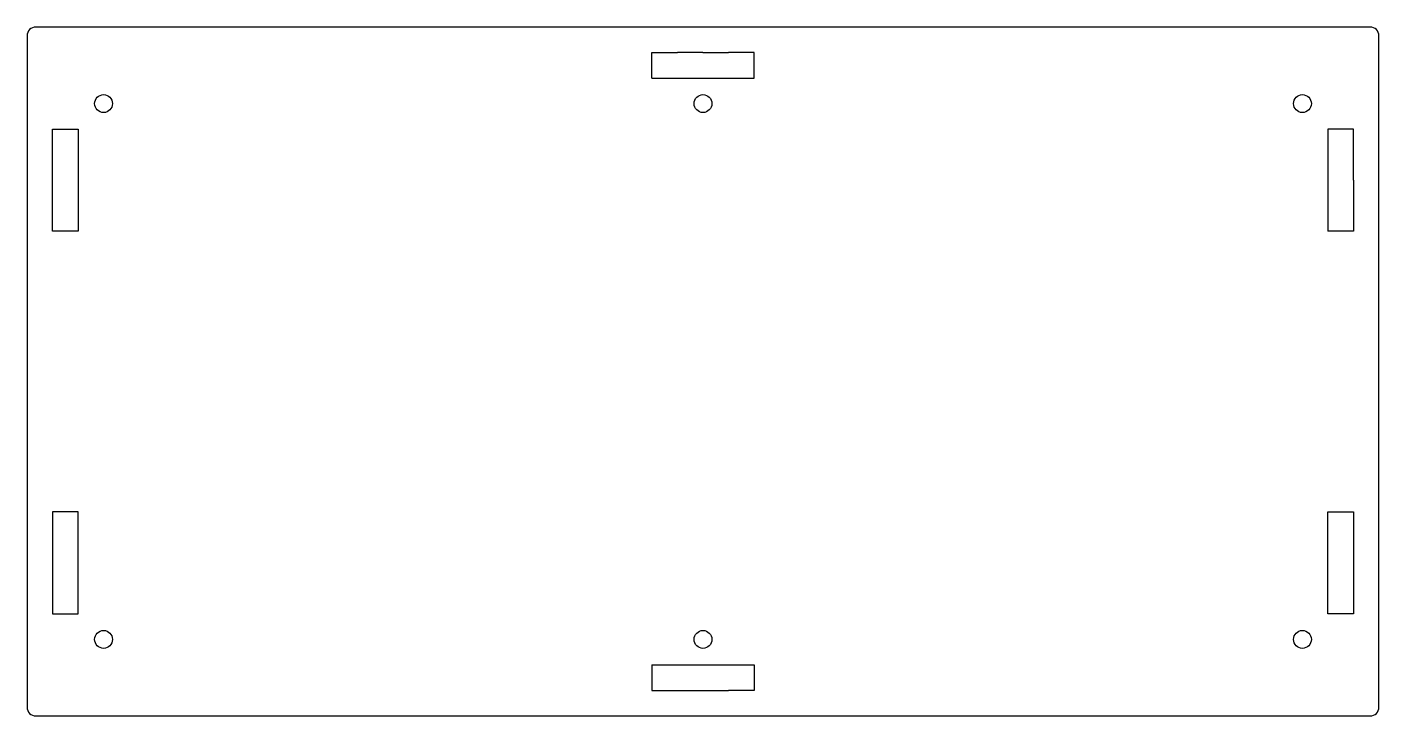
# Model space of a CAD drawing. Extents: x -15 to 250, y -15 to 120.
import ezdxf

# ---------------------------------------------------------------- set-up
doc = ezdxf.new("R2010")
doc.units = 0
doc.layers.get('0').update_dxf_attribs({"color": 253, "linetype": 'CONTINUOUS'})

msp = doc.modelspace()

# ---------------------------------------------------------------- linework, layer by layer
for p, q in [((248.25, 120), (-13.25, 120)), ((-15, 118.25), (-15, -13.25)), ((250, -13.25), (250, 118.25)), ((107.5, 110), (107.5, 115)), ((107.5, 115), (112.5, 115)), ((117.5, 115), (112.5, 115)), ((117.5, 115), (122.5, 115)), ((127.5, 115), (122.5, 115)), ((127.5, 110), (127.5, 115)), ((107.5, 110), (127.5, 110)), ((-10, 80), (-10, 100)), ((-10, 100), (-5, 100)), ((-5, 100), (-5, 80)), ((245, 100), (240, 100)), ((240, 100), (240, 80)), ((245, 90), (245, 100)), ((245, 90), (245, 80)), ((-5, 80), (-10, 80)), ((245, 80), (240, 80)), ((-5, 25), (-10, 25)), ((-10, 25), (-10, 5)), ((-5, 5), (-5, 25)), ((240, 5), (240, 25)), ((240, 25), (245, 25)), ((245, 25), (245, 5)), ((-10, 5), (-5, 5)), ((245, 5), (240, 5)), ((107.5, -5), (107.5, -10)), ((107.5, -5), (127.5, -5)), ((127.5, -5), (127.5, -10)), ((107.5, -10), (112.5, -10)), ((112.5, -10), (117.5, -10)), ((117.5, -10), (122.5, -10)), ((127.5, -10), (122.5, -10)), ((-13.25, -15), (248.25, -15))]:
    msp.add_line(p, q)
for centre in [(0, 105), (117.5, 105), (235, 105), (0, 0), (117.5, 0), (235, 0)]:
    msp.add_circle(centre, 1.75)
for centre, start, end in [((-13.25, 118.25), 90, 180), ((248.25, 118.25), 0, 90), ((-13.25, -13.25), 180, 270), ((248.25, -13.25), 270, 360)]:
    msp.add_arc(centre, 1.75, start, end)

doc.saveas('drawing.dxf')
